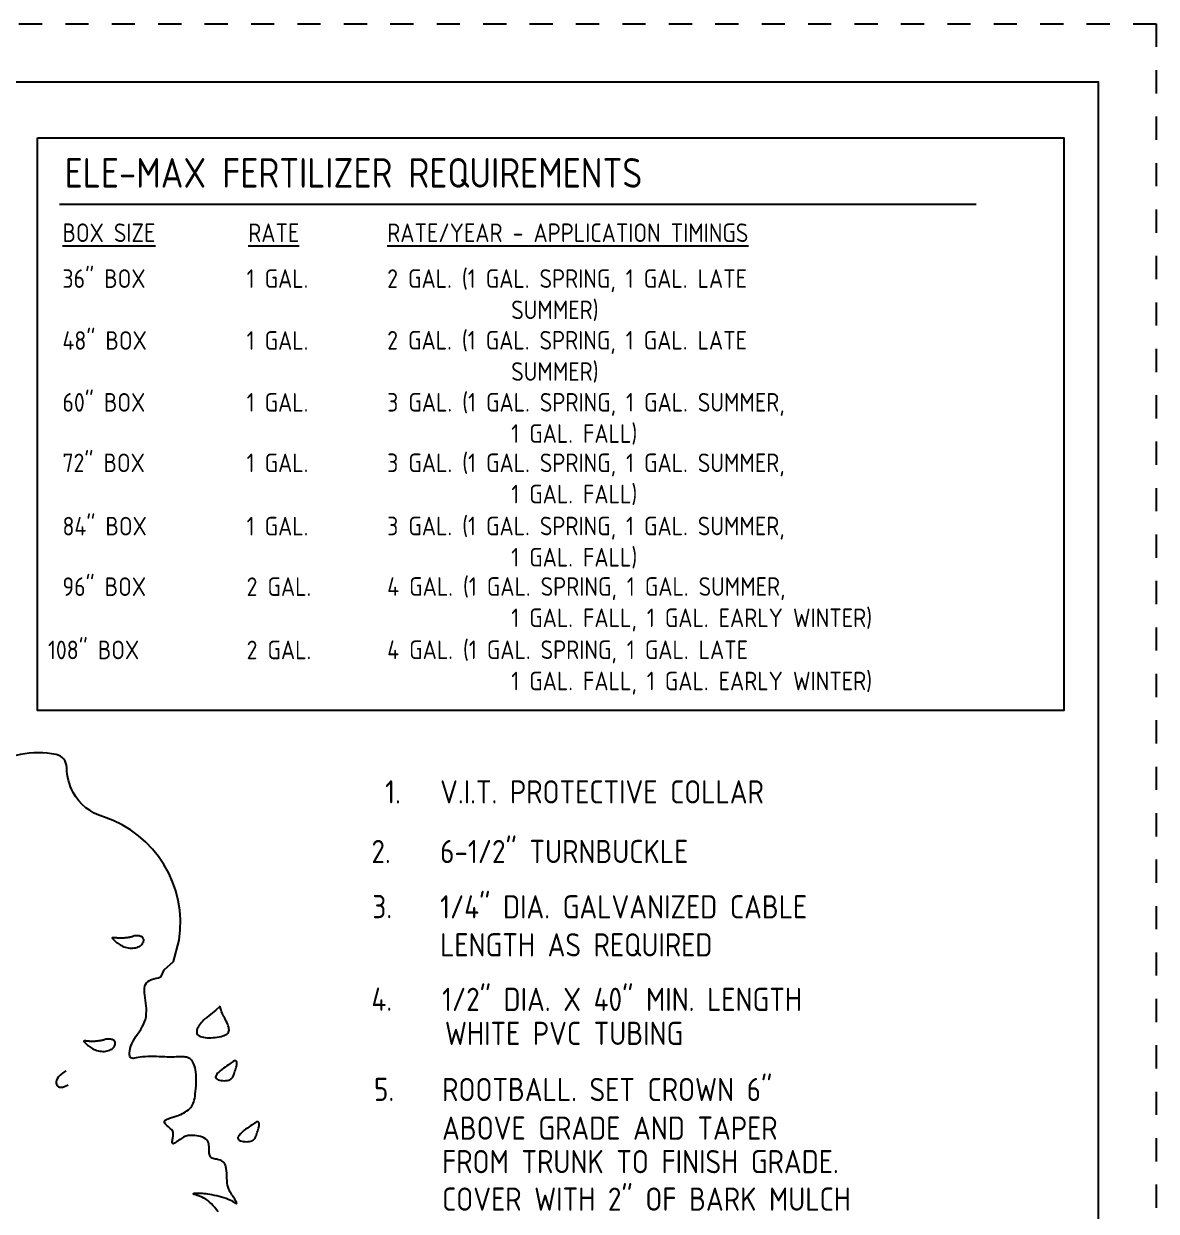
# Model space of a CAD drawing. Extents: x 38.2 to 46.7, y 0 to 11.
# Drawn here: x 41.82 to 46.7, y 5.86 to 10.97 of the extents above; entities that cross this region are included whole.
import ezdxf

# ---------------------------------------------------------------- set-up
doc = ezdxf.new("R2010")
doc.units = 0
doc.header["$MEASUREMENT"] = 0
doc.linetypes.add('DOT2', pattern=[0.125, 0, -0.125])
for name, color, linetype in [('BORDER', 5, 'CONTINUOUS'), ('DETAIL', 3, 'CONTINUOUS'), ('LG2', 4, 'CONTINUOUS'), ('OTL', 252, 'DOT2'), ('TELV1', 1, 'CONTINUOUS'), ('TELV3', 3, 'CONTINUOUS'), ('TEXT', 1, 'CONTINUOUS')]:
    doc.layers.add(name, color=color, linetype=linetype)
doc.styles.add('ARCHITXT', font='ARCHITXT.SHX', dxfattribs={"height": 0.125})

msp = doc.modelspace()

# ---------------------------------------------------------------- linework, layer by layer
at = {"layer": 'BORDER'}
msp.add_lwpolyline([(38.4498, 0.2239), (38.4498, 10.7239), (46.4498, 10.7239), (46.4498, 0.2239)], close=True, dxfattribs=at)
at = {"layer": 'DETAIL'}
msp.add_lwpolyline([(41.8801, 10.4831), (46.302, 10.4831), (46.3015, 8.0156), (41.8801, 8.0156)], close=True, dxfattribs=at)
at = {"layer": 'LG2'}
msp.add_line((41.9739, 10.1966), (45.9245, 10.1966), dxfattribs=at)
at = {"layer": 'OTL', "ltscale": 0.01}
msp.add_lwpolyline([(38.1998, 10.9739), (46.6998, 10.9739), (46.6998, -0.0261), (38.1998, -0.0261)], close=True, dxfattribs=at)
at = {"layer": 'TELV1'}
for points in [[(42.2409, 7.0352), (42.2373, 7.0351), (42.2341, 7.0352), (42.2311, 7.0353), (42.2284, 7.0355), (42.2259, 7.0357), (42.2234, 7.0359), (42.2211, 7.0362), (42.2187, 7.0365), (42.2163, 7.0367), (42.214, 7.0369), (42.2117, 7.0371), (42.2095, 7.0372), (42.2075, 7.0373), (42.2057, 7.0373), (42.2042, 7.0372), (42.2031, 7.0371), (42.2024, 7.0368), (42.202, 7.0364), (42.202, 7.0359), (42.2023, 7.0353), (42.2029, 7.0345), (42.2037, 7.0336), (42.2047, 7.0325), (42.2059, 7.0312), (42.2073, 7.0298), (42.2088, 7.0281), (42.2106, 7.0263), (42.2126, 7.0243), (42.2149, 7.0221), (42.2175, 7.0198), (42.2205, 7.0173), (42.2238, 7.0146), (42.2276, 7.0118), (42.2318, 7.009), (42.2364, 7.0061), (42.2413, 7.0034), (42.2466, 7.0008), (42.2522, 6.9984), (42.2581, 6.9964), (42.2643, 6.9947), (42.2707, 6.9935), (42.2773, 6.9928), (42.2839, 6.9925), (42.2905, 6.9926), (42.2969, 6.9932), (42.3031, 6.9942), (42.3089, 6.9957), (42.3141, 6.9976), (42.3189, 7), (42.323, 7.0026), (42.3266, 7.0056), (42.3297, 7.0088), (42.3322, 7.0121), (42.3342, 7.0154), (42.3358, 7.0187), (42.3369, 7.022), (42.3375, 7.025), (42.3377, 7.0279), (42.3374, 7.0306), (42.3368, 7.0331), (42.3357, 7.0353), (42.3341, 7.0374), (42.3322, 7.0392), (42.3298, 7.0408), (42.3271, 7.0421), (42.324, 7.0432), (42.3207, 7.0441), (42.3173, 7.0448), (42.3139, 7.0453), (42.3105, 7.0456), (42.3073, 7.0457), (42.3043, 7.0457), (42.3016, 7.0456), (42.2992, 7.0453), (42.297, 7.0449), (42.2951, 7.0445), (42.2934, 7.044), (42.2919, 7.0435), (42.2905, 7.0429), (42.2891, 7.0424), (42.2878, 7.0418), (42.2865, 7.0413), (42.285, 7.0408), (42.2834, 7.0403), (42.2816, 7.0398), (42.2794, 7.0393), (42.2769, 7.0388), (42.2739, 7.0383), (42.2704, 7.0378), (42.2665, 7.0373), (42.2623, 7.0368), (42.2579, 7.0363), (42.2535, 7.0359), (42.2491, 7.0356), (42.2448, 7.0353)], [(42.1183, 6.5905), (42.1147, 6.5904), (42.1115, 6.5905), (42.1086, 6.5906), (42.1058, 6.5908), (42.1033, 6.591), (42.1009, 6.5913), (42.0985, 6.5915), (42.0961, 6.5918), (42.0938, 6.592), (42.0914, 6.5922), (42.0891, 6.5924), (42.0869, 6.5925), (42.0849, 6.5926), (42.0831, 6.5926), (42.0817, 6.5925), (42.0805, 6.5924), (42.0798, 6.5921), (42.0794, 6.5917), (42.0794, 6.5913), (42.0797, 6.5906), (42.0803, 6.5899), (42.0811, 6.5889), (42.0821, 6.5878), (42.0833, 6.5866), (42.0847, 6.5851), (42.0862, 6.5834), (42.088, 6.5816), (42.09, 6.5796), (42.0923, 6.5774), (42.0949, 6.5751), (42.0979, 6.5726), (42.1012, 6.5699), (42.105, 6.5672), (42.1092, 6.5643), (42.1138, 6.5615), (42.1187, 6.5587), (42.124, 6.5561), (42.1296, 6.5538), (42.1355, 6.5517), (42.1417, 6.55), (42.1481, 6.5488), (42.1547, 6.5481), (42.1614, 6.5478), (42.1679, 6.5479), (42.1744, 6.5485), (42.1805, 6.5496), (42.1863, 6.551), (42.1916, 6.5529), (42.1963, 6.5553), (42.2004, 6.558), (42.204, 6.5609), (42.2071, 6.5641), (42.2096, 6.5674), (42.2116, 6.5707), (42.2132, 6.5741), (42.2143, 6.5773), (42.2149, 6.5803), (42.2151, 6.5832), (42.2149, 6.5859), (42.2142, 6.5884), (42.2131, 6.5906), (42.2116, 6.5927), (42.2096, 6.5945), (42.2073, 6.5961), (42.2045, 6.5974), (42.2015, 6.5985), (42.1982, 6.5994), (42.1948, 6.6001), (42.1913, 6.6006), (42.1879, 6.6009), (42.1847, 6.601), (42.1817, 6.601), (42.179, 6.6009), (42.1766, 6.6006), (42.1745, 6.6003), (42.1726, 6.5998), (42.1709, 6.5993), (42.1693, 6.5988), (42.1679, 6.5982), (42.1665, 6.5977), (42.1652, 6.5971), (42.1639, 6.5966), (42.1624, 6.5961), (42.1608, 6.5956), (42.159, 6.5951), (42.1568, 6.5946), (42.1543, 6.5941), (42.1513, 6.5936), (42.1478, 6.5931), (42.1439, 6.5926), (42.1397, 6.5921), (42.1353, 6.5916), (42.1309, 6.5912), (42.1265, 6.5909), (42.1223, 6.5907)], [(42.661, 6.4587), (42.656, 6.4537), (42.6521, 6.4489), (42.6493, 6.4445), (42.6477, 6.4404), (42.6472, 6.4367), (42.6479, 6.4333), (42.65, 6.4303), (42.6533, 6.4277), (42.6579, 6.4256), (42.6636, 6.4239), (42.6701, 6.4226), (42.6771, 6.4219), (42.6842, 6.4216), (42.6912, 6.4217), (42.6978, 6.4224), (42.7037, 6.4237), (42.7086, 6.4254), (42.7127, 6.4276), (42.7161, 6.4304), (42.7188, 6.4336), (42.7212, 6.4373), (42.7232, 6.4415), (42.725, 6.4461), (42.7269, 6.4511), (42.7288, 6.4564), (42.7307, 6.462), (42.7326, 6.4678), (42.7345, 6.4735), (42.7361, 6.4791), (42.7374, 6.4843), (42.7385, 6.4892), (42.7391, 6.4934), (42.7392, 6.497), (42.739, 6.4999), (42.7384, 6.5022), (42.7375, 6.504), (42.7365, 6.5054), (42.7353, 6.5063), (42.7341, 6.507), (42.7329, 6.5074), (42.7318, 6.5076), (42.7307, 6.5076), (42.7293, 6.5072), (42.7276, 6.5065), (42.7254, 6.5053), (42.7226, 6.5035), (42.7189, 6.5012), (42.7144, 6.4982), (42.7088, 6.4945), (42.7023, 6.4902), (42.6953, 6.4854), (42.688, 6.4803), (42.6807, 6.4749), (42.6736, 6.4694), (42.6669, 6.464)], [(42.7568, 6.1959), (42.7519, 6.1909), (42.748, 6.1861), (42.7452, 6.1817), (42.7435, 6.1776), (42.743, 6.1739), (42.7438, 6.1705), (42.7458, 6.1675), (42.7491, 6.1649), (42.7538, 6.1628), (42.7595, 6.1611), (42.766, 6.1599), (42.7729, 6.1591), (42.78, 6.1588), (42.787, 6.1589), (42.7936, 6.1596), (42.7995, 6.1609), (42.8045, 6.1626), (42.8086, 6.1648), (42.8119, 6.1676), (42.8147, 6.1708), (42.817, 6.1745), (42.819, 6.1787), (42.8209, 6.1833), (42.8227, 6.1883), (42.8246, 6.1936), (42.8266, 6.1993), (42.8285, 6.205), (42.8303, 6.2107), (42.8319, 6.2163), (42.8333, 6.2215), (42.8343, 6.2264), (42.8349, 6.2306), (42.8351, 6.2342), (42.8348, 6.2371), (42.8342, 6.2394), (42.8334, 6.2412), (42.8323, 6.2426), (42.8312, 6.2435), (42.83, 6.2442), (42.8288, 6.2446), (42.8277, 6.2448), (42.8265, 6.2448), (42.8252, 6.2444), (42.8235, 6.2437), (42.8213, 6.2425), (42.8184, 6.2407), (42.8148, 6.2384), (42.8102, 6.2354), (42.8046, 6.2317), (42.7982, 6.2274), (42.7912, 6.2226), (42.7839, 6.2175), (42.7765, 6.2121), (42.7694, 6.2066), (42.7628, 6.2012)]]:
    msp.add_lwpolyline(points, close=True, dxfattribs=at)
for points in [[(42.6671, 6.7418), (42.6476, 6.7258), (42.6318, 6.7129), (42.6192, 6.7025), (42.6092, 6.6942), (42.6014, 6.6874), (42.5952, 6.6817), (42.5901, 6.6766), (42.5857, 6.6717), (42.5815, 6.6665), (42.5775, 6.661), (42.5739, 6.6554), (42.5708, 6.6498), (42.5683, 6.6442), (42.5665, 6.6388), (42.5656, 6.6336), (42.5657, 6.6289), (42.5669, 6.6246), (42.5691, 6.6207), (42.5724, 6.6174), (42.5766, 6.6145), (42.5816, 6.6121), (42.5876, 6.6101), (42.5943, 6.6085), (42.6018, 6.6074), (42.6099, 6.6067), (42.6185, 6.6064), (42.6275, 6.6065), (42.6366, 6.6069), (42.6457, 6.6077), (42.6546, 6.6089), (42.6632, 6.6103), (42.6711, 6.6121), (42.6784, 6.6141), (42.6849, 6.6165), (42.6905, 6.6193), (42.6953, 6.6224), (42.6992, 6.6259), (42.7021, 6.63), (42.7041, 6.6345), (42.7049, 6.6396), (42.7048, 6.6452), (42.7036, 6.6513), (42.7018, 6.6576), (42.6993, 6.6642), (42.6963, 6.6709), (42.6931, 6.6775), (42.6897, 6.684), (42.6864, 6.6902), (42.6833, 6.6959), (42.6804, 6.7015), (42.6777, 6.7071), (42.6752, 6.7128), (42.6728, 6.719), (42.6707, 6.7257), (42.6688, 6.7332), (42.6671, 6.7418)], [(42.0012, 6.4638), (41.9873, 6.4541), (41.9768, 6.4452), (41.9693, 6.4371), (41.9644, 6.4297), (41.9616, 6.423), (41.9606, 6.417), (41.9609, 6.4114), (41.9622, 6.4064), (41.964, 6.4019), (41.9666, 6.398), (41.9702, 6.3951), (41.975, 6.3933), (41.9814, 6.393), (41.9895, 6.3943), (41.9997, 6.3976), (42.0121, 6.403)]]:
    msp.add_lwpolyline(points, dxfattribs=at)
at = {"layer": 'TELV3'}
msp.add_lwpolyline([(42.4903, 7.0271, 0.367664), (42.1643, 7.5576, -0.1961), (42.0338, 7.6624, -0.127196), (42.006, 7.7698, 0.35863), (41.9596, 7.826, 0.096698), (41.8061, 7.826, -0.124946), (41.3943, 7.849, 0.233549), (41.0553, 7.7962, -0.271516), (40.8982, 7.7831, 0.068587), (40.5513, 7.8943, 0.016153), (40.466, 7.9064, 0.409459), (40.2437, 7.7308, -0.399697), (40.0278, 7.5542, 0.355272), (39.8312, 7.4175, 0.7252)], format="xyb", dxfattribs=at)
msp.add_lwpolyline([(42.6584, 5.8561), (42.6515, 5.8655), (42.6443, 5.8746), (42.6369, 5.8832), (42.6292, 5.8912), (42.6213, 5.8985), (42.6133, 5.9051), (42.6052, 5.9109), (42.597, 5.9157), (42.589, 5.9197), (42.5813, 5.923), (42.5741, 5.9256), (42.5675, 5.9277), (42.5618, 5.9294), (42.5571, 5.9308), (42.5537, 5.932), (42.5516, 5.9331), (42.5509, 5.9341), (42.5513, 5.935), (42.5527, 5.9357), (42.5551, 5.9364), (42.5583, 5.9369), (42.5622, 5.9372), (42.5667, 5.9374), (42.5717, 5.9375), (42.5771, 5.9374), (42.5831, 5.9371), (42.5896, 5.9367), (42.5967, 5.936), (42.6045, 5.935), (42.6128, 5.9338), (42.6218, 5.9324), (42.6315, 5.9307), (42.6416, 5.9287), (42.652, 5.9264), (42.6625, 5.9239), (42.6729, 5.9212), (42.6829, 5.9183), (42.6924, 5.9151), (42.7011, 5.9118), (42.7089, 5.9083), (42.7157, 5.9049), (42.7216, 5.9016), (42.7266, 5.8985), (42.7307, 5.896), (42.7339, 5.8941), (42.7362, 5.893), (42.7376, 5.8929), (42.7381, 5.8939), (42.7379, 5.8958), (42.737, 5.8986), (42.7354, 5.902), (42.7333, 5.9061), (42.7307, 5.9106), (42.7277, 5.9153), (42.7243, 5.9203), (42.7208, 5.9253), (42.7171, 5.9304), (42.7135, 5.9358), (42.7099, 5.9416), (42.7065, 5.9479), (42.7035, 5.9548), (42.7009, 5.9625), (42.6989, 5.9711), (42.6974, 5.9807), (42.6965, 5.991), (42.6959, 6.0016), (42.6954, 6.0125), (42.6949, 6.0231), (42.6943, 6.0333), (42.6933, 6.0426), (42.6918, 6.051), (42.6896, 6.058), (42.6868, 6.0638), (42.6835, 6.0685), (42.6797, 6.0723), (42.6755, 6.0752), (42.6709, 6.0775), (42.6661, 6.0793), (42.661, 6.0808), (42.6559, 6.082), (42.6507, 6.0831), (42.6456, 6.0841), (42.6407, 6.0853), (42.6361, 6.0867), (42.632, 6.0885), (42.6283, 6.0906), (42.6254, 6.0933), (42.6231, 6.0966), (42.6215, 6.1005), (42.6204, 6.1049), (42.6197, 6.1098), (42.6194, 6.1149), (42.6192, 6.1203), (42.6192, 6.1259), (42.6192, 6.1315), (42.619, 6.1372), (42.6186, 6.1428), (42.6178, 6.1483), (42.6164, 6.1536), (42.6144, 6.1586), (42.6116, 6.1634), (42.6079, 6.1677), (42.603, 6.1717), (42.597, 6.1751), (42.5901, 6.178), (42.5824, 6.1805), (42.5743, 6.1825), (42.566, 6.184), (42.5577, 6.1851), (42.5497, 6.1857), (42.5422, 6.1859), (42.5355, 6.1857), (42.5295, 6.1851), (42.524, 6.1841), (42.5189, 6.1827), (42.514, 6.1808), (42.5093, 6.1785), (42.5046, 6.1757), (42.4997, 6.1725), (42.4946, 6.1689), (42.4894, 6.165), (42.4843, 6.1612), (42.4793, 6.1575), (42.4746, 6.1544), (42.4705, 6.1519), (42.4669, 6.1503), (42.4641, 6.1498), (42.4622, 6.1506), (42.4611, 6.1525), (42.4606, 6.1555), (42.4607, 6.1591), (42.4611, 6.1634), (42.4618, 6.168), (42.4627, 6.1728), (42.4635, 6.1775), (42.4642, 6.1821), (42.4647, 6.1864), (42.4648, 6.1907), (42.4645, 6.1948), (42.4637, 6.1988), (42.4622, 6.2028), (42.46, 6.2067), (42.457, 6.2107), (42.453, 6.2148), (42.4485, 6.2188), (42.4437, 6.2229), (42.4389, 6.2269), (42.4344, 6.2308), (42.4306, 6.2347), (42.4278, 6.2383), (42.4263, 6.2418), (42.4264, 6.245), (42.4279, 6.248), (42.4305, 6.2508), (42.4341, 6.2534), (42.4383, 6.2557), (42.443, 6.2578), (42.448, 6.2597), (42.4529, 6.2614), (42.4576, 6.2628), (42.4622, 6.2641), (42.4667, 6.2654), (42.4712, 6.2667), (42.4759, 6.2681), (42.4808, 6.2697), (42.486, 6.2716), (42.4916, 6.2738), (42.4976, 6.2764), (42.504, 6.2795), (42.5106, 6.283), (42.5172, 6.2868), (42.5237, 6.291), (42.5298, 6.2956), (42.5354, 6.3005), (42.5404, 6.3057), (42.5447, 6.3112), (42.5482, 6.3171), (42.5511, 6.3234), (42.5535, 6.3303), (42.5554, 6.3378), (42.557, 6.346), (42.5584, 6.355), (42.5596, 6.3648), (42.5608, 6.3755), (42.5618, 6.387), (42.5627, 6.3989), (42.5633, 6.4111), (42.5636, 6.4233), (42.5636, 6.4354), (42.5632, 6.4469), (42.5623, 6.4578), (42.5608, 6.4678), (42.5589, 6.4769), (42.5566, 6.4852), (42.5538, 6.4925), (42.5507, 6.499), (42.5472, 6.5047), (42.5436, 6.5095), (42.5396, 6.5135), (42.5355, 6.5167), (42.5312, 6.5192), (42.5267, 6.521), (42.5218, 6.5223), (42.5166, 6.5231), (42.5111, 6.5236), (42.5051, 6.5238), (42.4988, 6.5239), (42.4919, 6.5238), (42.4845, 6.5237), (42.4766, 6.5236), (42.4682, 6.5235), (42.4591, 6.5234), (42.4494, 6.5234), (42.4391, 6.5235), (42.4282, 6.5237), (42.4165, 6.5241), (42.4044, 6.5246), (42.3919, 6.525), (42.3794, 6.5254), (42.367, 6.5255), (42.3549, 6.5254), (42.3433, 6.5249), (42.3324, 6.524), (42.3223, 6.5227), (42.3132, 6.521), (42.3051, 6.5195), (42.2979, 6.5182), (42.2917, 6.5176), (42.2866, 6.518), (42.2824, 6.5196), (42.2793, 6.5227), (42.2773, 6.5275), (42.2763, 6.5339), (42.2764, 6.5416), (42.2774, 6.5503), (42.2795, 6.5599), (42.2826, 6.5701), (42.2866, 6.5805), (42.2916, 6.5911), (42.2975, 6.6015), (42.304, 6.6118), (42.3109, 6.622), (42.3179, 6.6322), (42.3248, 6.6425), (42.3312, 6.653), (42.3368, 6.6636), (42.3415, 6.6745), (42.3449, 6.6857), (42.3473, 6.6972), (42.3486, 6.7088), (42.3491, 6.7206), (42.3489, 6.7324), (42.3481, 6.7442), (42.3469, 6.7559), (42.3454, 6.7674), (42.3438, 6.7787), (42.3423, 6.7897), (42.3412, 6.8002), (42.3406, 6.8102), (42.3409, 6.8196), (42.3423, 6.8282), (42.345, 6.8359), (42.3493, 6.8427), (42.3553, 6.8484), (42.3628, 6.8532), (42.3714, 6.8571), (42.3808, 6.8602), (42.3906, 6.8626), (42.4005, 6.8645), (42.4133, 6.8701), (42.4133, 6.8701), (42.4133, 6.8701), (42.4133, 6.8701), (42.425, 6.8988), (42.4659, 6.9351), (42.4903, 7.0271)], dxfattribs=at)

# ---------------------------------------------------------------- texts
at = {"layer": 'LG2', "style": 'ARCHITXT'}
msp.add_text('ELE-MAX FERTILIZER REQUIREMENTS', height=0.1275, dxfattribs=at).set_placement((41.9968, 10.2679))
at = {"layer": 'TEXT', "style": 'ARCHITXT'}
for s, height, p in [('36" BOX', 0.08, (41.9874, 9.8362)), ('2 GAL. (1 GAL. SPRING, 1 GAL. LATE ', 0.08, (43.3865, 9.8362)), ('1 GAL.  ', 0.08, (42.7808, 9.8362)), ('SUMMER)', 0.08, (43.9209, 9.7016)), ('48" BOX', 0.08, (41.9874, 9.5696)), ('1 GAL.  ', 0.08, (42.7808, 9.5696)), ('2 GAL. (1 GAL. SPRING, 1 GAL. LATE ', 0.08, (43.3865, 9.5706)), ('SUMMER)', 0.08, (43.9209, 9.436)), ('60" BOX', 0.08, (41.9874, 9.3031)), ('1 GAL.  ', 0.08, (42.7808, 9.3031)), ('3 GAL. (1 GAL. SPRING, 1 GAL. SUMMER,', 0.08, (43.3865, 9.3034)), ('1 GAL. FALL)', 0.08, (43.9209, 9.1688)), ('72" BOX', 0.08, (41.9874, 9.0426)), ('1 GAL.  ', 0.08, (42.7808, 9.0426)), ('3 GAL. (1 GAL. SPRING, 1 GAL. SUMMER,', 0.08, (43.3865, 9.0428)), ('1 GAL. FALL)', 0.08, (43.9209, 8.9082)), ('84" BOX', 0.08, (41.9874, 8.7699)), ('1 GAL.  ', 0.08, (42.7808, 8.7699)), ('3 GAL. (1 GAL. SPRING, 1 GAL. SUMMER,', 0.08, (43.3865, 8.7706)), ('1 GAL. FALL)', 0.08, (43.9209, 8.636)), ('96" BOX', 0.08, (41.9874, 8.5094)), ('4 GAL. (1 GAL. SPRING, 1 GAL. SUMMER,', 0.08, (43.3865, 8.51)), ('2 GAL.  ', 0.08, (42.7808, 8.5094)), ('1 GAL. FALL, 1 GAL. EARLY WINTER)', 0.08, (43.9209, 8.3754)), ('108" BOX', 0.08, (41.925, 8.2368)), ('2 GAL.  ', 0.08, (42.7808, 8.2368)), ('4 GAL. (1 GAL. SPRING, 1 GAL. LATE ', 0.08, (43.3865, 8.2377)), ('1 GAL. FALL, 1 GAL. EARLY WINTER)', 0.08, (43.9209, 8.1031)), ('1.', 0.1, (43.3776, 7.6155)), ('V.I.T. PROTECTIVE COLLAR', 0.1, (43.6144, 7.6155)), ('6-1/2" TURNBUCKLE  ', 0.1, (43.6144, 7.3586)), ('2.', 0.1, (43.3185, 7.3586)), ('3.', 0.1, (43.3226, 7.1211)), ('1/4" DIA. GALVANIZED CABLE', 0.1, (43.6144, 7.1203)), ('LENGTH AS REQUIRED', 0.1, (43.6144, 6.9566)), ('4.', 0.1, (43.3185, 6.7225)), ('1/2" DIA. X 40" MIN. LENGTH', 0.1, (43.6228, 6.7218)), ('WHITE PVC TUBING', 0.1, (43.6351, 6.5754)), ('ROOTBALL. SET CROWN 6" ', 0.1, (43.6228, 6.3334)), ('5.', 0.1, (43.3295, 6.3341)), ('ABOVE GRADE AND TAPER', 0.1, (43.6228, 6.1672)), ('FROM TRUNK TO FINISH GRADE.', 0.1, (43.6228, 6.0229)), ('COVER WITH 2" OF BARK MULCH', 0.1, (43.6228, 5.8614))]:
    msp.add_text(s, height=height, dxfattribs=at).set_placement(p)
at = {"layer": 'TEXT', "char_height": 0.08, "attachment_point": 1, "style": 'ARCHITXT'}
for s, insert, width in [('{\\LBOX SIZE}', (41.9874, 10.1138), 0.647117), ('{\\LRATE}', (42.7876, 10.1138), 2.060506), ('{\\LRATE/YEAR - APPLICATION TIMINGS}', (43.3865, 10.1138), 2.453835)]:
    msp.add_mtext(s, dxfattribs=dict(at, insert=insert, width=width))

doc.saveas('drawing.dxf')
